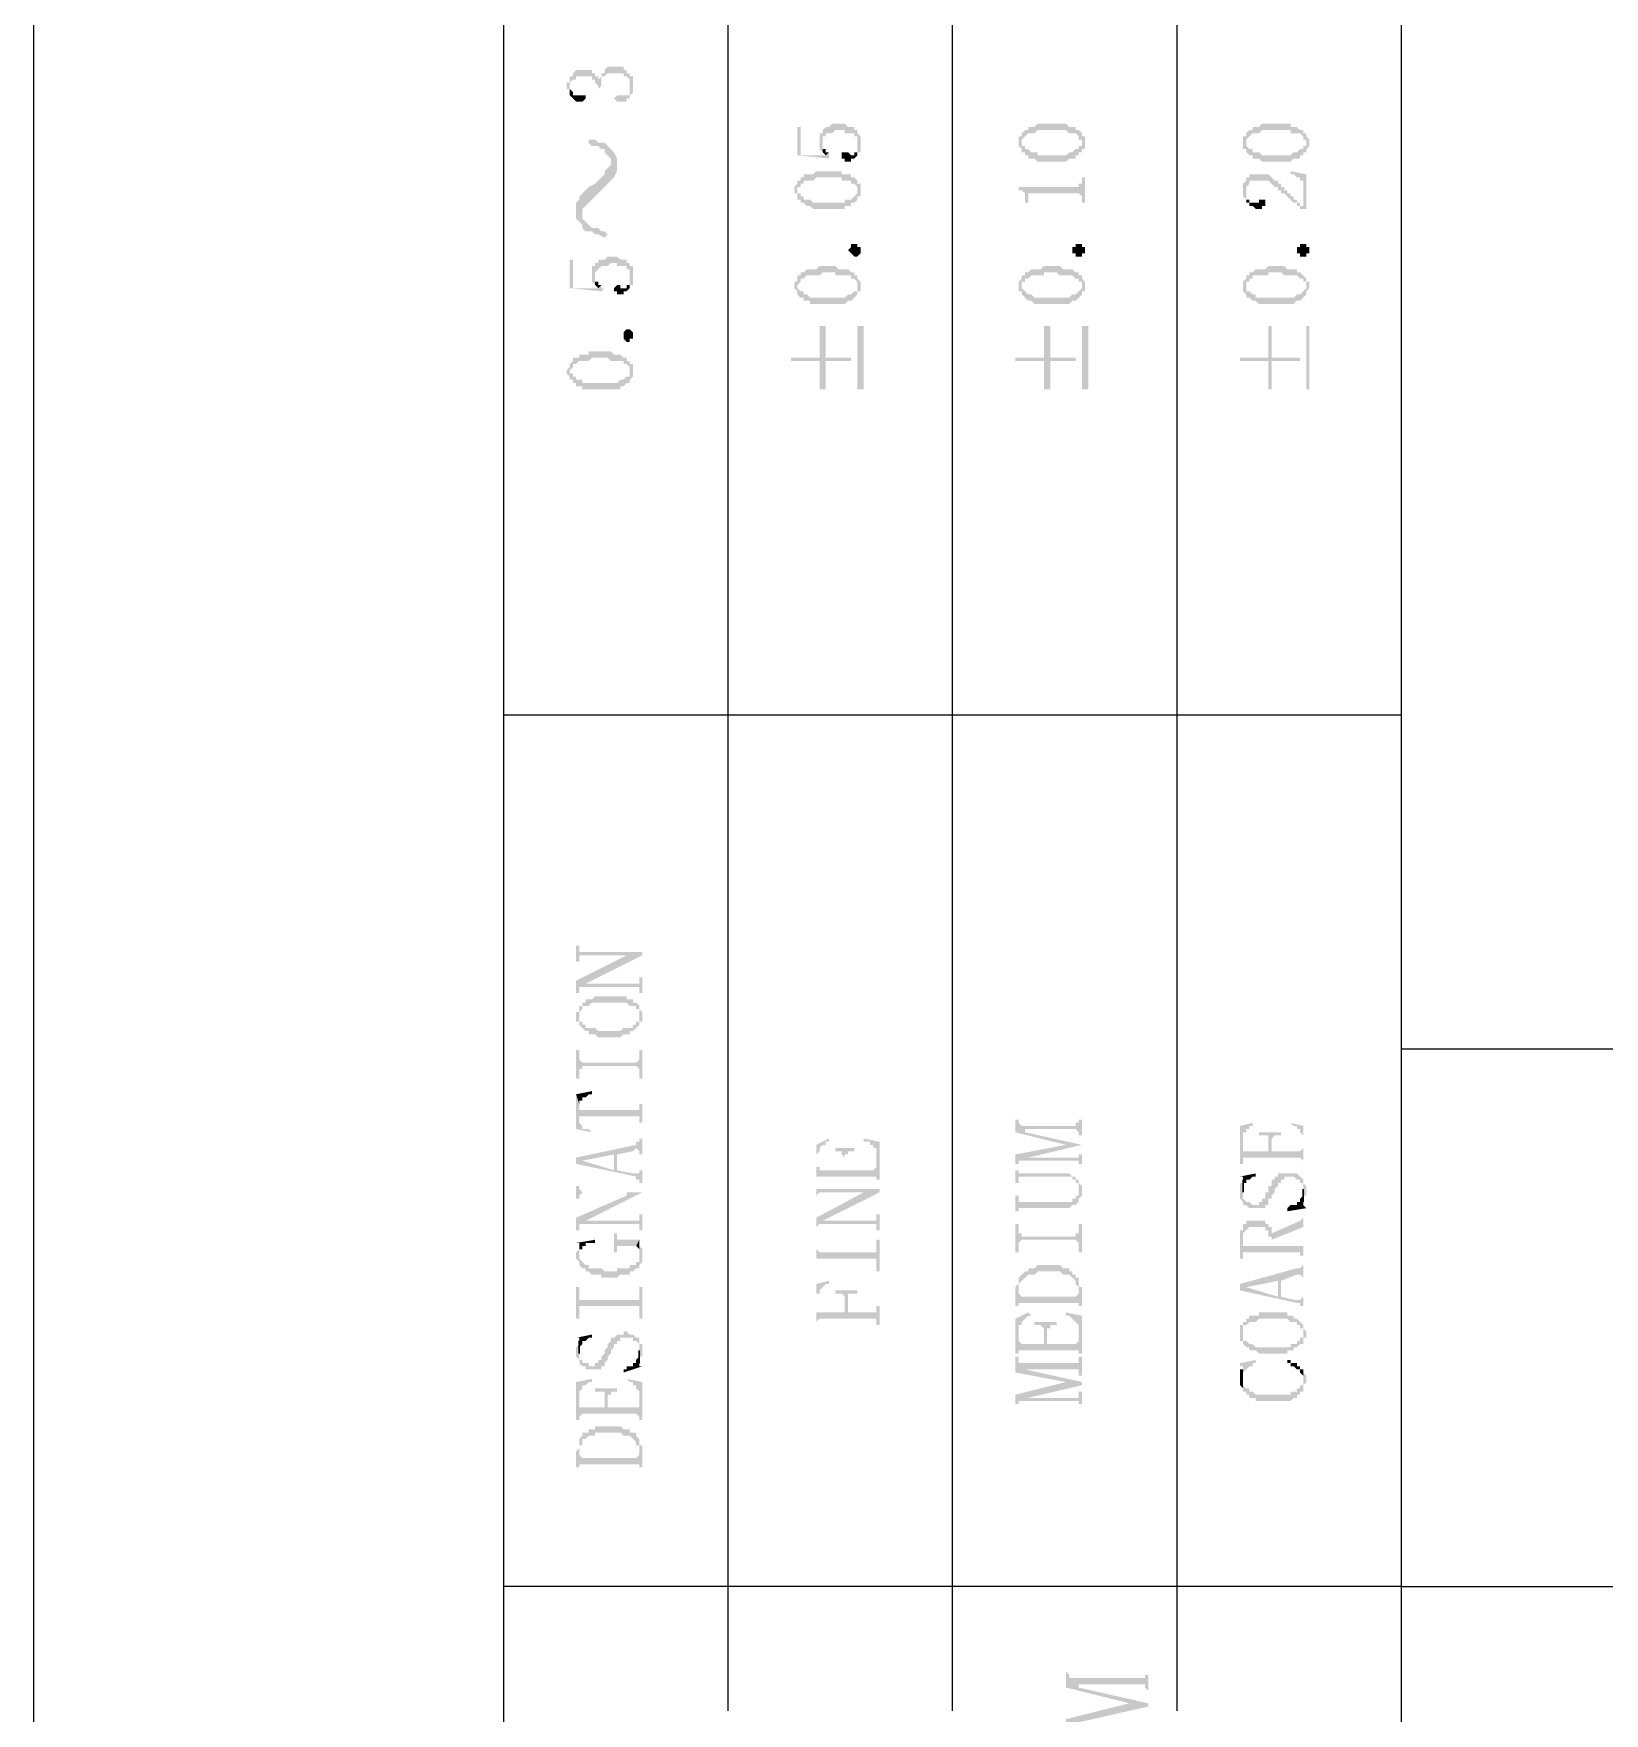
# Model space of a CAD drawing. Header units: inches. Extents: x 3613 to 8393, y -2205 to -794.
# Drawn here: x 5755.97 to 5778.4, y -1499.72 to -1475.74 of the extents above; entities that cross this region are included whole.
import ezdxf

# ---------------------------------------------------------------- set-up
doc = ezdxf.new("R2010")
doc.units = ezdxf.units.IN
doc.header["$MEASUREMENT"] = 0

msp = doc.modelspace()

# ---------------------------------------------------------------- hatches: boundary and pattern name
at = {"transparency": 33554559}
for points in [[(5763.582, -1476.486), (5763.582, -1476.531), (5763.627, -1476.531), (5763.627, -1476.576), (5763.627, -1476.486), (5763.627, -1476.441), (5763.673, -1476.396), (5763.718, -1476.396), (5763.718, -1476.351), (5763.943, -1476.351), (5763.943, -1476.396), (5763.989, -1476.396), (5763.989, -1476.441), (5763.989, -1476.441), (5764.034, -1476.486), (5764.034, -1476.531), (5764.034, -1476.531), (5764.079, -1476.486), (5764.079, -1476.441), (5764.079, -1476.396), (5764.079, -1476.351), (5764.124, -1476.351), (5764.169, -1476.306), (5764.395, -1476.306), (5764.395, -1476.351), (5764.44, -1476.351), (5764.485, -1476.396), (5764.485, -1476.486), (5764.485, -1476.306), (5764.44, -1476.306), (5764.44, -1476.261), (5764.395, -1476.261), (5764.395, -1476.215), (5764.169, -1476.215), (5764.124, -1476.261), (5764.124, -1476.306), (5764.079, -1476.306), (5764.079, -1476.351), (5764.079, -1476.351), (5764.034, -1476.396), (5764.034, -1476.351), (5763.989, -1476.351), (5763.989, -1476.306), (5763.943, -1476.306), (5763.943, -1476.261), (5763.718, -1476.261), (5763.673, -1476.306), (5763.673, -1476.351), (5763.627, -1476.351), (5763.627, -1476.396), (5763.627, -1476.441), (5763.582, -1476.441)], [(5764.259, -1476.667), (5764.259, -1476.667), (5764.304, -1476.712), (5764.44, -1476.712), (5764.44, -1476.667), (5764.485, -1476.667), (5764.485, -1476.622), (5764.53, -1476.576), (5764.53, -1476.531), (5764.53, -1476.486), (5764.53, -1476.396), (5764.53, -1476.351), (5764.485, -1476.351), (5764.485, -1476.531), (5764.485, -1476.576), (5764.485, -1476.622), (5764.304, -1476.622)], [(5763.627, -1476.576), (5763.627, -1476.622), (5763.627, -1476.622), (5763.673, -1476.667), (5763.673, -1476.667), (5763.718, -1476.712), (5763.808, -1476.712), (5763.853, -1476.667), (5763.853, -1476.622), (5763.673, -1476.622), (5763.673, -1476.576), (5763.673, -1476.576), (5763.627, -1476.531), (5763.627, -1476.486)], [(5766.877, -1477.073), (5766.877, -1477.479), (5767.328, -1477.524), (5767.328, -1477.479), (5767.328, -1477.434), (5767.283, -1477.479), (5766.922, -1477.479), (5766.922, -1477.073)], [(5767.193, -1477.253), (5767.193, -1477.344), (5767.193, -1477.389), (5767.193, -1477.389), (5767.238, -1477.434), (5767.238, -1477.299), (5767.238, -1477.208), (5767.283, -1477.208), (5767.283, -1477.163), (5767.373, -1477.163), (5767.419, -1477.118), (5767.554, -1477.118), (5767.554, -1477.163), (5767.689, -1477.163), (5767.689, -1477.208), (5767.735, -1477.208), (5767.735, -1477.253), (5767.735, -1477.299), (5767.735, -1477.434), (5767.78, -1477.434), (5767.78, -1477.389), (5767.78, -1477.299), (5767.78, -1477.253), (5767.78, -1477.208), (5767.735, -1477.163), (5767.735, -1477.118), (5767.689, -1477.118), (5767.689, -1477.073), (5767.599, -1477.073), (5767.554, -1477.028), (5767.373, -1477.028), (5767.328, -1477.073), (5767.283, -1477.073), (5767.238, -1477.118), (5767.238, -1477.163), (5767.193, -1477.163), (5767.193, -1477.208)], [(5770.036, -1477.299), (5770.036, -1477.344), (5770.036, -1477.344), (5770.081, -1477.389), (5770.081, -1477.434), (5770.081, -1477.299), (5770.081, -1477.253), (5770.081, -1477.253), (5770.127, -1477.208), (5770.127, -1477.208), (5770.172, -1477.163), (5770.262, -1477.163), (5770.307, -1477.118), (5770.713, -1477.118), (5770.758, -1477.163), (5770.849, -1477.163), (5770.894, -1477.208), (5770.894, -1477.253), (5770.939, -1477.253), (5770.939, -1477.299), (5770.939, -1477.163), (5770.939, -1477.163), (5770.894, -1477.118), (5770.849, -1477.118), (5770.849, -1477.073), (5770.758, -1477.073), (5770.713, -1477.028), (5770.307, -1477.028), (5770.262, -1477.073), (5770.172, -1477.073), (5770.172, -1477.118), (5770.127, -1477.118), (5770.081, -1477.163), (5770.081, -1477.208), (5770.036, -1477.208), (5770.036, -1477.253), (5770.036, -1477.253)], [(5770.081, -1477.434), (5770.127, -1477.434), (5770.127, -1477.479), (5770.172, -1477.479), (5770.172, -1477.524), (5770.262, -1477.524), (5770.307, -1477.569), (5770.713, -1477.569), (5770.758, -1477.524), (5770.849, -1477.524), (5770.849, -1477.479), (5770.894, -1477.479), (5770.894, -1477.434), (5770.939, -1477.434), (5770.939, -1477.389), (5770.984, -1477.389), (5770.984, -1477.344), (5770.984, -1477.299), (5770.984, -1477.253), (5770.984, -1477.208), (5770.939, -1477.208), (5770.939, -1477.163), (5770.939, -1477.299), (5770.939, -1477.344), (5770.894, -1477.344), (5770.894, -1477.389), (5770.849, -1477.389), (5770.804, -1477.434), (5770.758, -1477.434), (5770.713, -1477.479), (5770.307, -1477.479), (5770.307, -1477.434), (5770.217, -1477.434), (5770.172, -1477.389), (5770.127, -1477.389), (5770.127, -1477.344), (5770.081, -1477.344), (5770.081, -1477.299), (5770.081, -1477.299)], [(5773.241, -1477.299), (5773.241, -1477.344), (5773.241, -1477.389), (5773.286, -1477.389), (5773.286, -1477.434), (5773.286, -1477.299), (5773.286, -1477.253), (5773.286, -1477.253), (5773.331, -1477.208), (5773.331, -1477.208), (5773.376, -1477.163), (5773.466, -1477.163), (5773.511, -1477.118), (5773.918, -1477.118), (5773.918, -1477.163), (5774.053, -1477.163), (5774.098, -1477.208), (5774.098, -1477.253), (5774.143, -1477.253), (5774.143, -1477.299), (5774.143, -1477.163), (5774.098, -1477.163), (5774.098, -1477.118), (5774.053, -1477.118), (5774.008, -1477.073), (5773.918, -1477.073), (5773.918, -1477.028), (5773.511, -1477.028), (5773.466, -1477.073), (5773.376, -1477.073), (5773.376, -1477.118), (5773.331, -1477.118), (5773.286, -1477.163), (5773.286, -1477.208), (5773.241, -1477.208), (5773.241, -1477.253), (5773.241, -1477.253)], [(5773.286, -1477.434), (5773.286, -1477.434), (5773.331, -1477.479), (5773.376, -1477.479), (5773.376, -1477.524), (5773.466, -1477.524), (5773.511, -1477.569), (5773.918, -1477.569), (5773.963, -1477.524), (5774.053, -1477.524), (5774.053, -1477.479), (5774.098, -1477.479), (5774.098, -1477.434), (5774.143, -1477.434), (5774.143, -1477.389), (5774.143, -1477.389), (5774.188, -1477.344), (5774.188, -1477.299), (5774.188, -1477.253), (5774.188, -1477.253), (5774.143, -1477.208), (5774.143, -1477.163), (5774.143, -1477.299), (5774.143, -1477.344), (5774.098, -1477.344), (5774.098, -1477.389), (5774.053, -1477.389), (5774.008, -1477.434), (5773.963, -1477.434), (5773.918, -1477.479), (5773.511, -1477.479), (5773.466, -1477.434), (5773.376, -1477.434), (5773.376, -1477.389), (5773.331, -1477.389), (5773.286, -1477.344), (5773.286, -1477.299), (5773.286, -1477.299)], [(5763.898, -1477.299), (5763.898, -1477.299), (5763.943, -1477.344), (5764.034, -1477.344), (5764.079, -1477.389), (5764.124, -1477.389), (5764.124, -1477.434), (5764.169, -1477.479), (5764.214, -1477.524), (5764.214, -1477.84), (5764.214, -1477.84), (5764.259, -1477.795), (5764.304, -1477.705), (5764.304, -1477.524), (5764.259, -1477.434), (5764.214, -1477.389), (5764.214, -1477.389), (5764.169, -1477.344), (5764.124, -1477.299), (5764.034, -1477.299), (5763.989, -1477.253), (5763.898, -1477.253)], [(5767.238, -1477.434), (5767.238, -1477.434), (5767.283, -1477.479), (5767.283, -1477.479), (5767.328, -1477.434), (5767.283, -1477.434), (5767.283, -1477.389), (5767.238, -1477.389), (5767.238, -1477.344), (5767.238, -1477.299)], [(5767.509, -1477.479), (5767.509, -1477.524), (5767.554, -1477.524), (5767.554, -1477.569), (5767.644, -1477.569), (5767.644, -1477.524), (5767.689, -1477.524), (5767.735, -1477.479), (5767.735, -1477.299), (5767.735, -1477.389), (5767.735, -1477.434), (5767.689, -1477.434), (5767.689, -1477.479), (5767.644, -1477.479), (5767.599, -1477.434), (5767.509, -1477.434)], [(5763.718, -1478.291), (5763.718, -1478.382), (5763.763, -1478.427), (5763.808, -1478.472), (5763.808, -1478.246), (5763.853, -1478.201), (5763.898, -1478.156), (5763.943, -1478.111), (5763.989, -1478.066), (5764.034, -1478.021), (5764.079, -1477.976), (5764.124, -1477.93), (5764.124, -1477.93), (5764.169, -1477.885), (5764.214, -1477.84), (5764.214, -1477.569), (5764.214, -1477.614), (5764.169, -1477.66), (5764.124, -1477.705), (5764.124, -1477.75), (5764.079, -1477.795), (5764.034, -1477.84), (5763.989, -1477.885), (5763.898, -1477.93), (5763.898, -1477.93), (5763.853, -1477.976), (5763.808, -1478.021), (5763.763, -1478.066), (5763.763, -1478.111), (5763.718, -1478.156), (5763.718, -1478.201)], [(5766.832, -1477.976), (5766.832, -1478.021), (5766.877, -1478.021), (5766.877, -1478.066), (5766.877, -1478.111), (5766.877, -1477.976), (5766.877, -1477.93), (5766.922, -1477.93), (5766.922, -1477.885), (5766.967, -1477.885), (5766.967, -1477.84), (5767.103, -1477.84), (5767.148, -1477.795), (5767.509, -1477.795), (5767.509, -1477.84), (5767.644, -1477.84), (5767.644, -1477.885), (5767.689, -1477.885), (5767.735, -1477.93), (5767.735, -1477.976), (5767.735, -1477.84), (5767.735, -1477.84), (5767.689, -1477.795), (5767.644, -1477.795), (5767.644, -1477.75), (5767.509, -1477.75), (5767.509, -1477.705), (5767.148, -1477.705), (5767.103, -1477.75), (5766.967, -1477.75), (5766.967, -1477.795), (5766.922, -1477.795), (5766.922, -1477.84), (5766.877, -1477.84), (5766.877, -1477.885), (5766.877, -1477.885), (5766.832, -1477.93)], [(5766.877, -1478.111), (5766.922, -1478.111), (5766.922, -1478.156), (5766.967, -1478.156), (5767.012, -1478.201), (5767.058, -1478.201), (5767.103, -1478.246), (5767.554, -1478.246), (5767.554, -1478.201), (5767.644, -1478.201), (5767.644, -1478.156), (5767.689, -1478.156), (5767.735, -1478.111), (5767.735, -1478.066), (5767.78, -1478.066), (5767.78, -1478.021), (5767.78, -1477.976), (5767.78, -1477.93), (5767.78, -1477.885), (5767.735, -1477.885), (5767.735, -1477.84), (5767.735, -1477.976), (5767.735, -1478.021), (5767.735, -1478.021), (5767.689, -1478.066), (5767.689, -1478.066), (5767.644, -1478.111), (5767.554, -1478.111), (5767.554, -1478.156), (5767.103, -1478.156), (5767.058, -1478.111), (5766.967, -1478.111), (5766.967, -1478.066), (5766.922, -1478.066), (5766.922, -1478.021), (5766.877, -1478.021), (5766.877, -1477.976)], [(5770.036, -1477.93), (5770.036, -1477.976), (5770.081, -1477.976), (5770.127, -1478.021), (5770.127, -1478.066), (5770.127, -1478.156), (5770.172, -1478.156), (5770.172, -1478.066), (5770.172, -1478.021), (5770.894, -1478.021), (5770.939, -1478.066), (5770.939, -1478.156), (5770.984, -1478.156), (5770.984, -1477.795), (5770.939, -1477.795), (5770.939, -1477.84), (5770.939, -1477.885), (5770.894, -1477.885), (5770.894, -1477.93), (5770.849, -1477.93)], [(5773.241, -1477.976), (5773.241, -1478.021), (5773.241, -1478.066), (5773.241, -1478.066), (5773.286, -1478.111), (5773.286, -1477.976), (5773.286, -1477.93), (5773.286, -1477.93), (5773.331, -1477.885), (5773.331, -1477.84), (5773.602, -1477.84), (5773.647, -1477.885), (5773.647, -1477.885), (5773.692, -1477.93), (5773.737, -1477.93), (5773.737, -1477.976), (5773.782, -1477.976), (5773.782, -1478.021), (5773.827, -1478.021), (5773.873, -1478.066), (5773.873, -1478.066), (5773.918, -1478.111), (5773.918, -1478.111), (5773.963, -1478.156), (5774.008, -1478.156), (5774.008, -1478.201), (5774.053, -1478.201), (5774.053, -1478.246), (5774.098, -1478.246), (5774.098, -1478.201), (5774.053, -1478.201), (5774.053, -1478.156), (5774.008, -1478.156), (5774.008, -1478.111), (5773.963, -1478.111), (5773.963, -1478.066), (5773.918, -1478.066), (5773.918, -1478.021), (5773.873, -1478.021), (5773.873, -1477.976), (5773.827, -1477.976), (5773.827, -1477.93), (5773.782, -1477.93), (5773.782, -1477.885), (5773.737, -1477.885), (5773.737, -1477.84), (5773.692, -1477.84), (5773.647, -1477.795), (5773.647, -1477.795), (5773.602, -1477.75), (5773.331, -1477.75), (5773.331, -1477.795), (5773.286, -1477.795), (5773.286, -1477.84), (5773.286, -1477.84), (5773.241, -1477.885), (5773.241, -1477.93), (5773.241, -1477.93)], [(5773.918, -1477.705), (5773.918, -1477.75), (5773.963, -1477.75), (5774.008, -1477.795), (5774.053, -1477.795), (5774.053, -1477.84), (5774.098, -1477.84), (5774.098, -1478.246), (5774.143, -1478.246), (5774.143, -1477.75)], [(5773.286, -1478.111), (5773.286, -1478.156), (5773.331, -1478.156), (5773.331, -1478.201), (5773.376, -1478.201), (5773.421, -1478.246), (5773.511, -1478.246), (5773.511, -1478.201), (5773.557, -1478.201), (5773.557, -1478.156), (5773.557, -1478.111), (5773.466, -1478.111), (5773.466, -1478.156), (5773.331, -1478.156), (5773.331, -1478.111), (5773.286, -1478.111), (5773.286, -1478.066), (5773.286, -1478.021), (5773.286, -1478.021)], [(5763.808, -1478.472), (5763.808, -1478.517), (5763.853, -1478.562), (5763.943, -1478.562), (5763.989, -1478.607), (5764.034, -1478.607), (5764.124, -1478.653), (5764.169, -1478.607), (5764.124, -1478.562), (5764.079, -1478.562), (5764.034, -1478.517), (5763.943, -1478.517), (5763.898, -1478.472), (5763.898, -1478.472), (5763.853, -1478.427), (5763.808, -1478.382), (5763.808, -1478.337)], [(5767.78, -1478.833), (5767.78, -1478.878), (5767.78, -1478.878), (5767.735, -1478.923), (5767.689, -1478.923), (5767.644, -1478.878), (5767.644, -1478.878), (5767.599, -1478.833), (5767.599, -1478.833), (5767.644, -1478.788), (5767.644, -1478.743), (5767.735, -1478.743), (5767.735, -1478.788), (5767.78, -1478.788), (5767.78, -1478.833)], [(5770.984, -1478.833), (5770.984, -1478.878), (5770.939, -1478.878), (5770.939, -1478.923), (5770.849, -1478.923), (5770.849, -1478.878), (5770.804, -1478.878), (5770.804, -1478.833), (5770.804, -1478.788), (5770.849, -1478.788), (5770.849, -1478.743), (5770.939, -1478.743), (5770.939, -1478.788), (5770.984, -1478.788), (5770.984, -1478.833)], [(5774.188, -1478.833), (5774.188, -1478.878), (5774.143, -1478.878), (5774.143, -1478.923), (5774.053, -1478.923), (5774.053, -1478.878), (5774.008, -1478.878), (5774.008, -1478.833), (5774.008, -1478.788), (5774.053, -1478.788), (5774.053, -1478.743), (5774.143, -1478.743), (5774.143, -1478.788), (5774.188, -1478.788), (5774.188, -1478.833)], [(5763.627, -1478.968), (5763.627, -1479.375), (5764.079, -1479.42), (5764.124, -1479.375), (5764.079, -1479.375), (5764.079, -1479.33), (5764.034, -1479.375), (5763.673, -1479.375), (5763.673, -1478.968)], [(5763.943, -1479.149), (5763.943, -1479.239), (5763.943, -1479.284), (5763.943, -1479.284), (5763.989, -1479.33), (5763.989, -1479.194), (5763.989, -1479.149), (5763.989, -1479.149), (5764.034, -1479.104), (5764.034, -1479.104), (5764.079, -1479.059), (5764.169, -1479.059), (5764.214, -1479.014), (5764.304, -1479.014), (5764.304, -1479.059), (5764.44, -1479.059), (5764.44, -1479.104), (5764.485, -1479.104), (5764.485, -1479.149), (5764.485, -1479.194), (5764.485, -1479.33), (5764.53, -1479.33), (5764.53, -1479.284), (5764.53, -1479.194), (5764.53, -1479.149), (5764.53, -1479.059), (5764.485, -1479.059), (5764.485, -1479.014), (5764.44, -1479.014), (5764.44, -1478.968), (5764.35, -1478.968), (5764.304, -1478.923), (5764.169, -1478.923), (5764.124, -1478.968), (5764.034, -1478.968), (5764.034, -1479.014), (5763.989, -1479.014), (5763.989, -1479.059), (5763.943, -1479.059), (5763.943, -1479.104)], [(5766.832, -1479.33), (5766.832, -1479.375), (5766.832, -1479.375), (5766.877, -1479.42), (5766.877, -1479.465), (5766.877, -1479.33), (5766.877, -1479.33), (5766.922, -1479.284), (5766.922, -1479.239), (5766.967, -1479.239), (5767.012, -1479.194), (5767.193, -1479.194), (5767.238, -1479.149), (5767.419, -1479.149), (5767.419, -1479.194), (5767.644, -1479.194), (5767.644, -1479.239), (5767.689, -1479.239), (5767.735, -1479.284), (5767.735, -1479.33), (5767.735, -1479.194), (5767.689, -1479.194), (5767.689, -1479.149), (5767.644, -1479.149), (5767.599, -1479.104), (5767.464, -1479.104), (5767.419, -1479.059), (5767.193, -1479.059), (5767.148, -1479.104), (5767.012, -1479.104), (5766.967, -1479.149), (5766.922, -1479.149), (5766.922, -1479.194), (5766.877, -1479.194), (5766.877, -1479.239), (5766.877, -1479.284), (5766.832, -1479.284)], [(5770.036, -1479.33), (5770.036, -1479.375), (5770.036, -1479.42), (5770.081, -1479.42), (5770.081, -1479.465), (5770.081, -1479.33), (5770.081, -1479.284), (5770.127, -1479.284), (5770.127, -1479.239), (5770.172, -1479.239), (5770.217, -1479.194), (5770.397, -1479.194), (5770.397, -1479.149), (5770.578, -1479.149), (5770.623, -1479.194), (5770.804, -1479.194), (5770.849, -1479.239), (5770.894, -1479.239), (5770.894, -1479.284), (5770.939, -1479.284), (5770.939, -1479.33), (5770.939, -1479.194), (5770.894, -1479.194), (5770.894, -1479.149), (5770.849, -1479.149), (5770.804, -1479.104), (5770.668, -1479.104), (5770.623, -1479.059), (5770.397, -1479.059), (5770.352, -1479.104), (5770.217, -1479.104), (5770.172, -1479.149), (5770.127, -1479.149), (5770.127, -1479.194), (5770.081, -1479.194), (5770.081, -1479.239), (5770.081, -1479.239), (5770.036, -1479.284)], [(5773.241, -1479.33), (5773.241, -1479.375), (5773.241, -1479.42), (5773.241, -1479.42), (5773.286, -1479.465), (5773.286, -1479.33), (5773.286, -1479.284), (5773.331, -1479.284), (5773.331, -1479.239), (5773.376, -1479.239), (5773.376, -1479.194), (5773.602, -1479.194), (5773.602, -1479.149), (5773.782, -1479.149), (5773.827, -1479.194), (5774.008, -1479.194), (5774.053, -1479.239), (5774.098, -1479.239), (5774.098, -1479.284), (5774.143, -1479.284), (5774.143, -1479.33), (5774.143, -1479.239), (5774.098, -1479.194), (5774.098, -1479.194), (5774.053, -1479.149), (5774.008, -1479.149), (5774.008, -1479.104), (5773.873, -1479.104), (5773.827, -1479.059), (5773.602, -1479.059), (5773.557, -1479.104), (5773.421, -1479.104), (5773.376, -1479.149), (5773.331, -1479.149), (5773.331, -1479.194), (5773.286, -1479.194), (5773.286, -1479.239), (5773.286, -1479.239), (5773.241, -1479.284)], [(5763.989, -1479.33), (5763.989, -1479.33), (5764.034, -1479.375), (5764.034, -1479.375), (5764.079, -1479.33), (5764.034, -1479.33), (5764.034, -1479.284), (5763.989, -1479.284), (5763.989, -1479.239), (5763.989, -1479.194)], [(5764.259, -1479.375), (5764.259, -1479.42), (5764.304, -1479.42), (5764.304, -1479.465), (5764.395, -1479.465), (5764.395, -1479.42), (5764.44, -1479.42), (5764.485, -1479.375), (5764.485, -1479.194), (5764.485, -1479.284), (5764.485, -1479.33), (5764.44, -1479.33), (5764.44, -1479.375), (5764.35, -1479.375), (5764.35, -1479.33), (5764.304, -1479.33)], [(5766.877, -1479.465), (5766.922, -1479.51), (5766.967, -1479.51), (5766.967, -1479.555), (5767.058, -1479.555), (5767.058, -1479.6), (5767.554, -1479.6), (5767.599, -1479.555), (5767.644, -1479.555), (5767.689, -1479.51), (5767.689, -1479.51), (5767.735, -1479.465), (5767.735, -1479.42), (5767.78, -1479.42), (5767.78, -1479.375), (5767.78, -1479.33), (5767.78, -1479.284), (5767.78, -1479.284), (5767.735, -1479.239), (5767.735, -1479.375), (5767.735, -1479.42), (5767.689, -1479.42), (5767.644, -1479.465), (5767.599, -1479.465), (5767.554, -1479.51), (5767.058, -1479.51), (5767.012, -1479.465), (5766.967, -1479.465), (5766.967, -1479.42), (5766.922, -1479.42), (5766.877, -1479.375), (5766.877, -1479.33)], [(5770.081, -1479.465), (5770.127, -1479.51), (5770.127, -1479.51), (5770.172, -1479.555), (5770.217, -1479.555), (5770.262, -1479.6), (5770.758, -1479.6), (5770.804, -1479.555), (5770.849, -1479.555), (5770.894, -1479.51), (5770.894, -1479.51), (5770.939, -1479.465), (5770.939, -1479.42), (5770.984, -1479.42), (5770.984, -1479.375), (5770.984, -1479.33), (5770.984, -1479.284), (5770.984, -1479.284), (5770.939, -1479.239), (5770.939, -1479.375), (5770.939, -1479.375), (5770.894, -1479.42), (5770.894, -1479.42), (5770.849, -1479.465), (5770.804, -1479.465), (5770.758, -1479.51), (5770.262, -1479.51), (5770.217, -1479.465), (5770.172, -1479.465), (5770.127, -1479.42), (5770.127, -1479.42), (5770.081, -1479.375), (5770.081, -1479.33)], [(5773.286, -1479.465), (5773.286, -1479.51), (5773.331, -1479.51), (5773.376, -1479.555), (5773.421, -1479.555), (5773.466, -1479.6), (5773.963, -1479.6), (5774.008, -1479.555), (5774.053, -1479.555), (5774.098, -1479.51), (5774.098, -1479.51), (5774.143, -1479.465), (5774.143, -1479.42), (5774.143, -1479.42), (5774.188, -1479.375), (5774.188, -1479.33), (5774.188, -1479.284), (5774.143, -1479.284), (5774.143, -1479.239), (5774.143, -1479.375), (5774.143, -1479.375), (5774.098, -1479.42), (5774.098, -1479.42), (5774.053, -1479.465), (5774.008, -1479.465), (5773.963, -1479.51), (5773.421, -1479.51), (5773.421, -1479.465), (5773.376, -1479.465), (5773.331, -1479.42), (5773.286, -1479.42), (5773.286, -1479.375), (5773.286, -1479.33)], [(5764.53, -1480.052), (5764.53, -1480.097), (5764.485, -1480.097), (5764.485, -1480.142), (5764.44, -1480.142), (5764.395, -1480.097), (5764.395, -1480.052), (5764.395, -1480.006), (5764.395, -1480.006), (5764.44, -1479.961), (5764.485, -1479.961), (5764.53, -1480.006), (5764.53, -1480.052)], [(5766.787, -1480.368), (5766.787, -1480.413), (5767.193, -1480.413), (5767.193, -1480.819), (5767.283, -1480.819), (5767.283, -1480.413), (5767.644, -1480.413), (5767.644, -1480.368), (5767.283, -1480.368), (5767.283, -1479.916), (5767.193, -1479.916), (5767.193, -1480.368)], [(5767.825, -1480.819), (5767.825, -1479.916), (5767.735, -1479.916), (5767.735, -1480.819)], [(5769.991, -1480.368), (5769.991, -1480.413), (5770.397, -1480.413), (5770.397, -1480.819), (5770.488, -1480.819), (5770.488, -1480.413), (5770.849, -1480.413), (5770.849, -1480.368), (5770.488, -1480.368), (5770.488, -1479.916), (5770.397, -1479.916), (5770.397, -1480.368)], [(5771.029, -1480.819), (5771.029, -1479.916), (5770.939, -1479.916), (5770.939, -1480.819)], [(5773.196, -1480.368), (5773.196, -1480.413), (5773.602, -1480.413), (5773.602, -1480.819), (5773.647, -1480.819), (5773.647, -1480.413), (5774.053, -1480.413), (5774.053, -1480.368), (5773.647, -1480.368), (5773.647, -1479.916), (5773.602, -1479.916), (5773.602, -1480.368)], [(5774.188, -1480.819), (5774.188, -1479.916), (5774.143, -1479.916), (5774.143, -1480.819)], [(5763.582, -1480.548), (5763.582, -1480.593), (5763.627, -1480.638), (5763.627, -1480.683), (5763.627, -1480.548), (5763.627, -1480.548), (5763.673, -1480.503), (5763.673, -1480.458), (5763.718, -1480.458), (5763.763, -1480.413), (5763.898, -1480.413), (5763.943, -1480.368), (5764.169, -1480.368), (5764.214, -1480.413), (5764.395, -1480.413), (5764.395, -1480.458), (5764.44, -1480.458), (5764.485, -1480.503), (5764.485, -1480.548), (5764.485, -1480.413), (5764.44, -1480.413), (5764.44, -1480.368), (5764.395, -1480.368), (5764.35, -1480.322), (5764.259, -1480.322), (5764.214, -1480.277), (5763.898, -1480.277), (5763.898, -1480.322), (5763.763, -1480.322), (5763.763, -1480.368), (5763.673, -1480.368), (5763.673, -1480.413), (5763.673, -1480.413), (5763.627, -1480.458), (5763.627, -1480.503), (5763.627, -1480.503)], [(5763.627, -1480.683), (5763.673, -1480.683), (5763.673, -1480.729), (5763.718, -1480.729), (5763.718, -1480.774), (5763.808, -1480.774), (5763.808, -1480.819), (5764.35, -1480.819), (5764.35, -1480.774), (5764.395, -1480.774), (5764.44, -1480.729), (5764.485, -1480.729), (5764.485, -1480.683), (5764.485, -1480.683), (5764.53, -1480.638), (5764.53, -1480.593), (5764.53, -1480.548), (5764.53, -1480.503), (5764.53, -1480.458), (5764.485, -1480.458), (5764.485, -1480.593), (5764.485, -1480.638), (5764.44, -1480.638), (5764.395, -1480.683), (5764.35, -1480.683), (5764.304, -1480.729), (5763.808, -1480.729), (5763.808, -1480.683), (5763.718, -1480.683), (5763.718, -1480.638), (5763.673, -1480.638), (5763.673, -1480.593), (5763.627, -1480.593), (5763.627, -1480.548)], [(5763.718, -1488.762), (5763.718, -1488.988), (5763.763, -1488.988), (5763.763, -1488.898), (5764.666, -1488.898), (5764.666, -1488.852), (5763.763, -1488.852), (5763.763, -1488.762)], [(5763.718, -1489.259), (5763.718, -1489.439), (5763.763, -1489.439), (5763.763, -1489.349), (5763.808, -1489.349), (5763.853, -1489.304), (5764.666, -1488.898), (5764.44, -1488.898)], [(5763.808, -1489.349), (5764.62, -1489.349), (5764.62, -1489.439), (5764.666, -1489.439), (5764.666, -1489.213), (5764.62, -1489.213), (5764.62, -1489.259), (5764.62, -1489.304), (5763.853, -1489.304)], [(5763.763, -1489.665), (5763.763, -1489.755), (5763.763, -1489.71), (5763.763, -1489.71), (5763.808, -1489.665), (5763.808, -1489.62), (5763.898, -1489.62), (5763.943, -1489.575), (5764.44, -1489.575), (5764.485, -1489.62), (5764.575, -1489.62), (5764.575, -1489.665), (5764.62, -1489.665), (5764.62, -1489.71), (5764.62, -1489.755), (5764.62, -1489.62), (5764.62, -1489.62), (5764.575, -1489.575), (5764.53, -1489.575), (5764.53, -1489.529), (5764.44, -1489.529), (5764.44, -1489.484), (5763.989, -1489.484), (5763.943, -1489.529), (5763.853, -1489.529), (5763.853, -1489.575), (5763.808, -1489.575), (5763.808, -1489.62), (5763.763, -1489.62)], [(5763.718, -1489.755), (5763.718, -1489.8), (5763.718, -1489.845), (5763.763, -1489.845), (5763.763, -1489.89), (5763.763, -1489.89), (5763.808, -1489.936), (5763.808, -1489.936), (5763.853, -1489.981), (5763.898, -1489.981), (5763.898, -1490.026), (5763.989, -1490.026), (5764.034, -1490.071), (5764.35, -1490.071), (5764.395, -1490.026), (5764.485, -1490.026), (5764.485, -1489.981), (5764.53, -1489.981), (5764.575, -1489.936), (5764.575, -1489.936), (5764.62, -1489.89), (5764.62, -1489.845), (5764.666, -1489.845), (5764.666, -1489.8), (5764.666, -1489.755), (5764.666, -1489.71), (5764.666, -1489.71), (5764.62, -1489.665), (5764.62, -1489.755), (5764.62, -1489.8), (5764.62, -1489.845), (5764.575, -1489.845), (5764.575, -1489.89), (5764.53, -1489.89), (5764.53, -1489.936), (5764.395, -1489.936), (5764.35, -1489.981), (5764.034, -1489.981), (5763.989, -1489.936), (5763.853, -1489.936), (5763.853, -1489.89), (5763.808, -1489.89), (5763.808, -1489.845), (5763.763, -1489.845), (5763.763, -1489.8), (5763.763, -1489.665), (5763.763, -1489.71), (5763.718, -1489.71)], [(5763.718, -1490.252), (5763.718, -1490.658), (5763.763, -1490.658), (5763.763, -1490.522), (5763.808, -1490.522), (5763.808, -1490.477), (5764.575, -1490.477), (5764.62, -1490.522), (5764.62, -1490.658), (5764.666, -1490.658), (5764.666, -1490.252), (5764.62, -1490.252), (5764.62, -1490.387), (5764.62, -1490.387), (5764.575, -1490.432), (5763.808, -1490.432), (5763.763, -1490.387), (5763.763, -1490.252)], [(5763.718, -1490.883), (5763.763, -1491.019), (5763.763, -1490.974), (5763.808, -1490.974), (5763.808, -1490.928), (5763.853, -1490.928), (5763.898, -1490.883), (5763.943, -1490.883), (5763.943, -1490.838)], [(5763.718, -1490.883), (5763.718, -1491.38), (5763.943, -1491.425), (5763.943, -1491.425), (5763.898, -1491.38), (5763.808, -1491.38), (5763.808, -1491.335), (5763.808, -1491.335), (5763.763, -1491.29), (5763.763, -1491.019)], [(5763.763, -1491.019), (5763.763, -1491.244), (5763.763, -1491.199), (5764.62, -1491.199), (5764.62, -1491.29), (5764.666, -1491.29), (5764.666, -1491.019), (5764.62, -1491.019), (5764.62, -1491.064), (5764.62, -1491.109), (5763.763, -1491.109), (5763.763, -1491.064)], [(5769.991, -1491.244), (5769.991, -1491.425), (5770.713, -1491.605), (5770.939, -1491.605), (5770.127, -1491.425), (5770.127, -1491.38), (5770.081, -1491.335), (5770.081, -1491.335), (5770.036, -1491.29), (5770.036, -1491.244), (5770.036, -1491.244)], [(5770.081, -1491.335), (5770.127, -1491.38), (5770.849, -1491.38), (5770.894, -1491.425), (5770.894, -1491.47), (5770.939, -1491.47), (5770.939, -1491.244), (5770.894, -1491.244), (5770.894, -1491.29), (5770.849, -1491.29), (5770.849, -1491.335)], [(5773.196, -1491.335), (5773.196, -1491.876), (5773.241, -1491.876), (5773.241, -1491.515), (5773.241, -1491.47), (5773.241, -1491.425), (5773.286, -1491.425), (5773.286, -1491.38), (5773.331, -1491.38), (5773.331, -1491.335), (5773.376, -1491.335), (5773.376, -1491.29)], [(5773.918, -1491.29), (5773.918, -1491.29), (5773.963, -1491.335), (5774.008, -1491.335), (5774.008, -1491.38), (5774.053, -1491.38), (5774.053, -1491.425), (5774.053, -1491.425), (5774.098, -1491.47), (5774.098, -1491.515), (5774.098, -1491.876), (5774.098, -1491.335)], [(5763.718, -1491.786), (5763.718, -1491.876), (5763.808, -1491.831), (5764.259, -1491.741), (5764.259, -1491.967), (5764.304, -1491.741), (5764.53, -1491.696), (5764.53, -1491.696), (5764.575, -1491.651), (5764.62, -1491.696), (5764.62, -1491.741), (5764.666, -1491.741), (5764.666, -1491.515), (5764.62, -1491.515), (5764.62, -1491.56), (5764.575, -1491.56), (5764.575, -1491.605)], [(5767.148, -1491.605), (5767.148, -1492.102), (5767.148, -1491.741), (5767.148, -1491.741), (5767.193, -1491.696), (5767.193, -1491.651), (5767.193, -1491.651), (5767.238, -1491.605), (5767.283, -1491.605), (5767.283, -1491.56), (5767.328, -1491.56), (5767.328, -1491.515)], [(5767.825, -1491.56), (5767.915, -1491.56), (5767.915, -1491.605), (5767.96, -1491.605), (5767.96, -1491.651), (5768.005, -1491.651), (5768.005, -1491.696), (5768.005, -1492.102), (5768.05, -1492.102), (5768.05, -1491.56), (5767.825, -1491.515)], [(5773.241, -1491.831), (5773.241, -1491.786), (5774.053, -1491.786), (5774.098, -1491.831), (5774.098, -1491.651), (5774.098, -1491.651), (5774.053, -1491.696), (5773.647, -1491.696), (5773.647, -1491.56), (5773.602, -1491.696), (5773.241, -1491.696), (5773.241, -1491.515)], [(5773.466, -1491.425), (5773.466, -1491.47), (5773.602, -1491.47), (5773.602, -1491.515), (5773.602, -1491.696), (5773.647, -1491.56), (5773.647, -1491.515), (5773.647, -1491.515), (5773.692, -1491.47), (5773.782, -1491.47), (5773.782, -1491.425)], [(5763.718, -1491.876), (5764.575, -1492.057), (5764.575, -1492.102), (5764.62, -1492.102), (5764.62, -1492.147), (5764.666, -1492.147), (5764.666, -1491.967), (5764.62, -1491.967), (5764.62, -1492.012), (5764.53, -1492.012), (5764.304, -1491.967), (5764.304, -1491.741), (5764.259, -1491.967), (5763.808, -1491.831), (5763.808, -1491.831)], [(5767.148, -1492.102), (5767.148, -1492.057), (5768.005, -1492.057), (5768.005, -1491.921), (5768.005, -1491.921), (5767.96, -1491.967), (5767.554, -1491.967), (5767.554, -1491.786), (5767.554, -1491.967), (5767.193, -1491.967), (5767.193, -1491.921), (5767.148, -1491.921), (5767.148, -1491.741)], [(5767.419, -1491.651), (5767.419, -1491.696), (5767.509, -1491.696), (5767.509, -1491.741), (5767.509, -1491.741), (5767.554, -1491.786), (5767.554, -1491.967), (5767.554, -1491.786), (5767.554, -1491.741), (5767.599, -1491.741), (5767.599, -1491.696), (5767.689, -1491.696), (5767.689, -1491.651)], [(5769.991, -1491.741), (5769.991, -1491.876), (5770.036, -1491.876), (5770.036, -1491.831), (5770.081, -1491.831), (5770.172, -1491.786), (5770.939, -1491.605), (5770.713, -1491.605)], [(5770.081, -1491.831), (5770.894, -1491.831), (5770.894, -1491.876), (5770.939, -1491.876), (5770.939, -1491.741), (5770.894, -1491.741), (5770.894, -1491.786), (5770.172, -1491.786)], [(5769.991, -1491.967), (5769.991, -1492.147), (5770.036, -1492.147), (5770.036, -1492.102), (5770.036, -1492.057), (5770.804, -1492.057), (5770.804, -1492.102), (5770.849, -1492.102), (5770.849, -1492.147), (5770.894, -1492.147), (5770.894, -1492.237), (5770.894, -1492.102), (5770.849, -1492.102), (5770.849, -1492.057), (5770.804, -1492.057), (5770.758, -1492.012), (5770.036, -1492.012), (5770.036, -1491.967), (5770.036, -1491.967)], [(5773.196, -1492.282), (5773.196, -1492.373), (5773.196, -1492.373), (5773.241, -1492.418), (5773.241, -1492.463), (5773.286, -1492.463), (5773.331, -1492.508), (5773.557, -1492.508), (5773.557, -1492.463), (5773.602, -1492.463), (5773.602, -1492.418), (5773.602, -1492.373), (5773.647, -1492.373), (5773.647, -1492.328), (5773.647, -1492.328), (5773.692, -1492.282), (5773.692, -1492.237), (5773.692, -1492.237), (5773.737, -1492.192), (5773.737, -1492.147), (5773.782, -1492.147), (5773.782, -1492.102), (5773.827, -1492.102), (5773.827, -1492.057), (5773.963, -1492.057), (5774.008, -1492.102), (5774.053, -1492.102), (5774.053, -1492.147), (5774.098, -1492.147), (5774.098, -1492.237), (5774.098, -1492.373), (5774.098, -1492.328), (5774.143, -1492.328), (5774.143, -1492.237), (5774.143, -1492.192), (5774.098, -1492.147), (5774.098, -1492.102), (5774.098, -1492.102), (5774.053, -1492.057), (5774.053, -1492.057), (5774.008, -1492.012), (5773.737, -1492.012), (5773.737, -1492.057), (5773.692, -1492.057), (5773.692, -1492.102), (5773.647, -1492.102), (5773.647, -1492.192), (5773.602, -1492.192), (5773.602, -1492.282), (5773.557, -1492.282), (5773.557, -1492.373), (5773.511, -1492.373), (5773.511, -1492.418), (5773.466, -1492.418), (5773.466, -1492.463), (5773.376, -1492.463), (5773.331, -1492.418), (5773.286, -1492.418), (5773.241, -1492.373), (5773.241, -1492.328), (5773.241, -1492.147), (5773.196, -1492.147), (5773.196, -1492.192), (5773.196, -1492.237)], [(5773.196, -1492.057), (5773.241, -1492.057), (5773.241, -1492.237), (5773.241, -1492.147), (5773.286, -1492.147), (5773.286, -1492.102), (5773.331, -1492.102), (5773.376, -1492.057), (5773.421, -1492.057), (5773.421, -1492.012)], [(5763.718, -1492.192), (5763.718, -1492.373), (5763.763, -1492.373), (5763.763, -1492.328), (5763.763, -1492.328), (5763.808, -1492.282), (5764.44, -1492.282), (5764.44, -1492.328), (5764.666, -1492.282), (5763.808, -1492.282), (5763.763, -1492.237), (5763.763, -1492.192)], [(5763.718, -1492.644), (5763.718, -1492.824), (5763.763, -1492.824), (5763.763, -1492.779), (5763.763, -1492.734), (5763.808, -1492.734), (5763.853, -1492.689), (5764.666, -1492.282), (5764.44, -1492.328)], [(5767.148, -1492.147), (5767.148, -1492.373), (5767.148, -1492.328), (5767.148, -1492.328), (5767.193, -1492.282), (5768.05, -1492.282), (5768.05, -1492.237), (5767.148, -1492.237)], [(5767.148, -1492.644), (5767.148, -1492.824), (5767.148, -1492.779), (5767.148, -1492.779), (5767.193, -1492.734), (5767.193, -1492.734), (5767.238, -1492.689), (5768.05, -1492.282), (5767.825, -1492.282)], [(5769.991, -1492.328), (5769.991, -1492.553), (5770.036, -1492.553), (5770.036, -1492.508), (5770.758, -1492.508), (5770.804, -1492.463), (5770.849, -1492.463), (5770.894, -1492.418), (5770.894, -1492.373), (5770.894, -1492.373), (5770.939, -1492.328), (5770.939, -1492.237), (5770.939, -1492.192), (5770.939, -1492.192), (5770.894, -1492.147), (5770.894, -1492.282), (5770.894, -1492.328), (5770.849, -1492.328), (5770.849, -1492.373), (5770.804, -1492.373), (5770.804, -1492.418), (5770.036, -1492.418), (5770.036, -1492.373), (5770.036, -1492.328)], [(5773.873, -1492.508), (5773.873, -1492.553), (5774.143, -1492.508), (5774.098, -1492.463), (5774.098, -1492.282), (5774.098, -1492.328), (5774.053, -1492.373), (5774.053, -1492.418), (5774.008, -1492.418), (5774.008, -1492.463), (5773.918, -1492.463)], [(5763.808, -1492.734), (5764.62, -1492.734), (5764.62, -1492.779), (5764.62, -1492.824), (5764.666, -1492.824), (5764.666, -1492.598), (5764.62, -1492.598), (5764.62, -1492.689), (5763.853, -1492.689)], [(5767.193, -1492.734), (5768.005, -1492.734), (5768.005, -1492.824), (5768.05, -1492.824), (5768.05, -1492.598), (5768.005, -1492.598), (5768.005, -1492.644), (5768.005, -1492.689), (5767.238, -1492.689)], [(5769.991, -1492.734), (5769.991, -1493.14), (5770.036, -1493.14), (5770.036, -1493.005), (5770.036, -1493.005), (5770.081, -1492.959), (5770.849, -1492.959), (5770.894, -1493.005), (5770.894, -1493.14), (5770.939, -1493.14), (5770.939, -1492.734), (5770.894, -1492.734), (5770.894, -1492.869), (5770.849, -1492.869), (5770.849, -1492.914), (5770.081, -1492.914), (5770.081, -1492.869), (5770.036, -1492.869), (5770.036, -1492.734)], [(5773.196, -1492.914), (5773.196, -1493.23), (5773.241, -1493.23), (5773.241, -1492.914), (5773.241, -1492.869), (5773.241, -1492.869), (5773.286, -1492.824), (5773.286, -1492.824), (5773.331, -1492.779), (5773.557, -1492.779), (5773.557, -1492.824), (5773.602, -1492.824), (5773.602, -1492.869), (5773.602, -1492.914), (5773.647, -1492.914), (5773.647, -1493.05), (5773.647, -1492.779), (5773.602, -1492.779), (5773.602, -1492.734), (5773.557, -1492.734), (5773.557, -1492.689), (5773.286, -1492.689), (5773.286, -1492.734), (5773.241, -1492.734), (5773.241, -1492.779), (5773.241, -1492.824), (5773.196, -1492.824)], [(5773.647, -1492.869), (5773.647, -1492.959), (5774.098, -1492.779), (5774.098, -1492.598), (5774.098, -1492.644), (5774.098, -1492.644), (5774.053, -1492.689), (5774.053, -1492.689)], [(5763.718, -1493.005), (5763.763, -1493.005), (5763.763, -1493.185), (5763.763, -1493.14), (5763.763, -1493.095), (5763.808, -1493.095), (5763.808, -1493.05), (5763.853, -1493.05), (5763.853, -1493.005), (5763.989, -1493.005), (5763.989, -1492.959)], [(5764.259, -1492.869), (5764.259, -1493.14), (5764.304, -1493.14), (5764.304, -1493.095), (5764.304, -1493.05), (5764.575, -1493.05), (5764.62, -1492.959), (5764.304, -1492.959), (5764.304, -1492.914), (5764.304, -1492.869)], [(5764.575, -1493.05), (5764.62, -1493.095), (5764.62, -1493.14), (5764.62, -1493.185), (5764.62, -1493.05), (5764.62, -1492.959)], [(5767.148, -1492.959), (5767.148, -1493.411), (5767.148, -1493.23), (5768.005, -1493.23), (5768.005, -1493.411), (5768.05, -1493.411), (5768.05, -1492.959), (5768.005, -1492.959), (5768.005, -1493.095), (5768.005, -1493.14), (5767.193, -1493.14), (5767.148, -1493.095)], [(5773.241, -1493.185), (5773.241, -1493.14), (5774.053, -1493.14), (5774.053, -1493.185), (5774.098, -1493.185), (5774.098, -1493.23), (5774.098, -1493.005), (5774.098, -1493.05), (5773.647, -1493.05), (5773.647, -1492.869), (5773.647, -1492.779), (5773.647, -1493.05), (5773.241, -1493.05), (5773.241, -1492.959)], [(5763.718, -1493.185), (5763.718, -1493.23), (5763.718, -1493.23), (5763.763, -1493.275), (5763.763, -1493.32), (5763.763, -1493.32), (5763.808, -1493.366), (5763.853, -1493.366), (5763.853, -1493.411), (5763.898, -1493.411), (5763.943, -1493.456), (5764.079, -1493.456), (5764.079, -1493.501), (5764.304, -1493.501), (5764.35, -1493.456), (5764.485, -1493.456), (5764.485, -1493.411), (5764.53, -1493.411), (5764.575, -1493.366), (5764.62, -1493.366), (5764.62, -1493.32), (5764.62, -1493.32), (5764.666, -1493.275), (5764.666, -1493.23), (5764.666, -1493.14), (5764.666, -1493.095), (5764.666, -1493.095), (5764.62, -1493.05), (5764.62, -1493.185), (5764.62, -1493.23), (5764.62, -1493.275), (5764.575, -1493.275), (5764.575, -1493.32), (5764.485, -1493.32), (5764.485, -1493.366), (5764.304, -1493.366), (5764.304, -1493.411), (5764.124, -1493.411), (5764.079, -1493.366), (5763.898, -1493.366), (5763.898, -1493.32), (5763.853, -1493.32), (5763.808, -1493.275), (5763.808, -1493.275), (5763.763, -1493.23), (5763.763, -1493.185), (5763.763, -1493.05), (5763.763, -1493.095), (5763.718, -1493.14), (5763.718, -1493.14)], [(5769.991, -1493.682), (5769.991, -1493.907), (5770.036, -1493.907), (5770.036, -1493.682), (5770.036, -1493.636), (5770.036, -1493.591), (5770.081, -1493.546), (5770.081, -1493.546), (5770.127, -1493.501), (5770.127, -1493.501), (5770.172, -1493.456), (5770.262, -1493.456), (5770.307, -1493.411), (5770.623, -1493.411), (5770.668, -1493.456), (5770.758, -1493.456), (5770.804, -1493.501), (5770.804, -1493.501), (5770.849, -1493.546), (5770.849, -1493.591), (5770.849, -1493.591), (5770.894, -1493.636), (5770.894, -1493.682), (5770.894, -1493.907), (5770.939, -1493.907), (5770.939, -1493.682), (5770.939, -1493.636), (5770.894, -1493.636), (5770.894, -1493.546), (5770.894, -1493.501), (5770.849, -1493.501), (5770.849, -1493.456), (5770.804, -1493.456), (5770.804, -1493.411), (5770.758, -1493.411), (5770.758, -1493.366), (5770.668, -1493.366), (5770.623, -1493.32), (5770.307, -1493.32), (5770.262, -1493.366), (5770.172, -1493.366), (5770.172, -1493.411), (5770.127, -1493.411), (5770.081, -1493.456), (5770.081, -1493.456), (5770.036, -1493.501), (5770.036, -1493.591), (5770.036, -1493.591), (5769.991, -1493.636), (5769.991, -1493.636)], [(5773.196, -1493.591), (5773.196, -1493.682), (5773.286, -1493.636), (5773.737, -1493.546), (5773.737, -1493.772), (5773.782, -1493.546), (5774.008, -1493.456), (5774.053, -1493.456), (5774.098, -1493.501), (5774.098, -1493.546), (5774.098, -1493.32), (5774.098, -1493.32), (5774.053, -1493.366), (5774.008, -1493.366)], [(5763.718, -1493.636), (5763.718, -1494.088), (5763.763, -1494.088), (5763.763, -1493.952), (5763.763, -1493.907), (5764.62, -1493.907), (5764.62, -1494.088), (5764.666, -1494.088), (5764.666, -1493.636), (5764.62, -1493.636), (5764.62, -1493.772), (5764.62, -1493.817), (5763.763, -1493.817), (5763.763, -1493.636)], [(5767.148, -1493.591), (5767.148, -1494.178), (5767.148, -1493.817), (5767.148, -1493.727), (5767.193, -1493.727), (5767.193, -1493.682), (5767.193, -1493.682), (5767.238, -1493.636), (5767.238, -1493.636), (5767.283, -1493.591), (5767.328, -1493.591), (5767.328, -1493.546)], [(5767.419, -1493.682), (5767.419, -1493.727), (5767.509, -1493.727), (5767.554, -1493.772), (5767.554, -1493.997), (5767.599, -1493.817), (5767.599, -1493.772), (5767.599, -1493.727), (5767.735, -1493.727), (5767.735, -1493.682)], [(5770.036, -1493.907), (5770.036, -1493.862), (5770.894, -1493.862), (5770.894, -1493.907), (5770.894, -1493.682), (5770.894, -1493.727), (5770.894, -1493.727), (5770.849, -1493.772), (5770.081, -1493.772), (5770.036, -1493.727), (5770.036, -1493.682)], [(5773.196, -1493.682), (5774.008, -1493.862), (5774.053, -1493.862), (5774.053, -1493.907), (5774.098, -1493.907), (5774.098, -1493.952), (5774.098, -1493.772), (5774.098, -1493.772), (5774.053, -1493.817), (5773.963, -1493.817), (5773.782, -1493.772), (5773.782, -1493.546), (5773.737, -1493.772), (5773.286, -1493.636), (5773.286, -1493.636)], [(5767.148, -1494.133), (5767.148, -1494.133), (5767.193, -1494.088), (5768.005, -1494.088), (5768.005, -1494.178), (5768.05, -1494.178), (5768.05, -1493.907), (5768.005, -1493.907), (5768.005, -1493.952), (5768.005, -1493.997), (5767.599, -1493.997), (5767.599, -1493.817), (5767.554, -1493.997), (5767.148, -1493.997), (5767.148, -1493.817)], [(5769.991, -1494.088), (5769.991, -1494.584), (5770.036, -1494.584), (5770.036, -1494.223), (5770.036, -1494.178), (5770.081, -1494.178), (5770.081, -1494.133), (5770.081, -1494.133), (5770.127, -1494.088), (5770.127, -1494.088), (5770.172, -1494.043), (5770.217, -1494.043), (5770.172, -1493.997)], [(5770.262, -1494.133), (5770.262, -1494.178), (5770.352, -1494.178), (5770.397, -1494.223), (5770.397, -1494.268), (5770.397, -1494.449), (5770.442, -1494.268), (5770.442, -1494.223), (5770.488, -1494.223), (5770.488, -1494.178), (5770.578, -1494.178), (5770.578, -1494.133)], [(5770.713, -1494.043), (5770.758, -1494.043), (5770.804, -1494.088), (5770.804, -1494.088), (5770.849, -1494.133), (5770.849, -1494.133), (5770.894, -1494.178), (5770.894, -1494.584), (5770.939, -1494.584), (5770.939, -1494.043), (5770.713, -1493.997)], [(5773.196, -1494.313), (5773.196, -1494.359), (5773.196, -1494.404), (5773.241, -1494.404), (5773.241, -1494.449), (5773.241, -1494.449), (5773.286, -1494.494), (5773.331, -1494.494), (5773.331, -1494.539), (5773.421, -1494.539), (5773.466, -1494.584), (5773.873, -1494.584), (5773.873, -1494.539), (5773.963, -1494.539), (5773.963, -1494.494), (5774.008, -1494.494), (5774.053, -1494.449), (5774.098, -1494.449), (5774.098, -1494.404), (5774.098, -1494.359), (5774.143, -1494.359), (5774.143, -1494.313), (5774.143, -1494.268), (5774.143, -1494.268), (5774.098, -1494.223), (5774.098, -1494.178), (5774.098, -1494.313), (5774.098, -1494.359), (5774.053, -1494.359), (5774.053, -1494.404), (5774.008, -1494.404), (5774.008, -1494.449), (5773.918, -1494.449), (5773.918, -1494.494), (5773.421, -1494.494), (5773.376, -1494.449), (5773.331, -1494.449), (5773.286, -1494.404), (5773.241, -1494.404), (5773.241, -1494.359), (5773.241, -1494.313), (5773.241, -1494.178), (5773.196, -1494.178), (5773.196, -1494.223), (5773.196, -1494.268)], [(5773.241, -1494.178), (5773.241, -1494.313), (5773.241, -1494.223), (5773.241, -1494.178), (5773.286, -1494.178), (5773.331, -1494.133), (5773.421, -1494.133), (5773.466, -1494.088), (5773.873, -1494.088), (5773.918, -1494.133), (5774.008, -1494.133), (5774.008, -1494.178), (5774.053, -1494.178), (5774.053, -1494.223), (5774.098, -1494.223), (5774.098, -1494.268), (5774.098, -1494.313), (5774.098, -1494.178), (5774.098, -1494.178), (5774.053, -1494.133), (5774.053, -1494.133), (5774.008, -1494.088), (5773.963, -1494.088), (5773.963, -1494.043), (5773.873, -1494.043), (5773.873, -1493.997), (5773.466, -1493.997), (5773.466, -1494.043), (5773.331, -1494.043), (5773.331, -1494.088), (5773.286, -1494.088), (5773.286, -1494.133), (5773.241, -1494.133)], [(5763.718, -1494.584), (5763.718, -1494.629), (5763.718, -1494.629), (5763.763, -1494.674), (5763.763, -1494.72), (5763.763, -1494.72), (5763.808, -1494.765), (5763.853, -1494.765), (5763.853, -1494.81), (5764.079, -1494.81), (5764.079, -1494.765), (5764.124, -1494.765), (5764.124, -1494.72), (5764.124, -1494.72), (5764.169, -1494.674), (5764.169, -1494.629), (5764.214, -1494.584), (5764.214, -1494.539), (5764.259, -1494.494), (5764.259, -1494.449), (5764.304, -1494.449), (5764.304, -1494.404), (5764.35, -1494.404), (5764.35, -1494.359), (5764.53, -1494.359), (5764.53, -1494.404), (5764.575, -1494.404), (5764.62, -1494.449), (5764.62, -1494.494), (5764.62, -1494.674), (5764.62, -1494.629), (5764.666, -1494.629), (5764.666, -1494.584), (5764.666, -1494.539), (5764.666, -1494.494), (5764.666, -1494.449), (5764.62, -1494.449), (5764.62, -1494.404), (5764.62, -1494.359), (5764.575, -1494.359), (5764.53, -1494.313), (5764.485, -1494.313), (5764.44, -1494.268), (5764.395, -1494.268), (5764.395, -1494.313), (5764.304, -1494.313), (5764.259, -1494.359), (5764.214, -1494.359), (5764.214, -1494.404), (5764.214, -1494.404), (5764.169, -1494.449), (5764.169, -1494.494), (5764.124, -1494.539), (5764.124, -1494.584), (5764.079, -1494.629), (5764.079, -1494.674), (5764.034, -1494.674), (5764.034, -1494.72), (5763.989, -1494.72), (5763.989, -1494.765), (5763.898, -1494.765), (5763.898, -1494.72), (5763.808, -1494.72), (5763.808, -1494.674), (5763.763, -1494.674), (5763.763, -1494.584), (5763.763, -1494.449), (5763.763, -1494.449), (5763.718, -1494.494), (5763.718, -1494.539)], [(5763.718, -1494.359), (5763.763, -1494.359), (5763.763, -1494.494), (5763.763, -1494.494), (5763.808, -1494.449), (5763.808, -1494.404), (5763.853, -1494.404), (5763.898, -1494.359), (5763.943, -1494.359), (5763.943, -1494.313)], [(5770.036, -1494.584), (5770.036, -1494.539), (5770.894, -1494.539), (5770.894, -1494.584), (5770.894, -1494.404), (5770.894, -1494.404), (5770.849, -1494.449), (5770.442, -1494.449), (5770.442, -1494.268), (5770.397, -1494.449), (5770.081, -1494.449), (5770.036, -1494.404), (5770.036, -1494.223)], [(5764.395, -1494.81), (5764.395, -1494.855), (5764.666, -1494.765), (5764.62, -1494.765), (5764.62, -1494.584), (5764.62, -1494.629), (5764.62, -1494.629), (5764.575, -1494.674), (5764.575, -1494.72), (5764.53, -1494.72), (5764.53, -1494.765), (5764.44, -1494.765), (5764.44, -1494.81)], [(5769.991, -1494.629), (5769.991, -1494.855), (5770.713, -1494.99), (5770.713, -1494.99), (5770.939, -1495.036), (5770.939, -1494.99), (5770.127, -1494.81), (5770.127, -1494.81), (5770.081, -1494.72), (5770.036, -1494.72), (5770.036, -1494.629)], [(5770.081, -1494.72), (5770.127, -1494.81), (5770.894, -1494.81), (5770.894, -1494.9), (5770.939, -1494.9), (5770.939, -1494.629), (5770.894, -1494.629), (5770.894, -1494.674), (5770.894, -1494.72), (5770.849, -1494.72)], [(5773.196, -1494.72), (5773.196, -1494.765), (5773.241, -1494.765), (5773.241, -1495.081), (5773.241, -1494.945), (5773.241, -1494.855), (5773.241, -1494.855), (5773.286, -1494.81), (5773.286, -1494.81), (5773.331, -1494.765), (5773.376, -1494.765), (5773.376, -1494.72), (5773.421, -1494.72), (5773.421, -1494.674)], [(5773.873, -1494.72), (5773.918, -1494.72), (5773.918, -1494.765), (5773.963, -1494.765), (5774.008, -1494.81), (5774.053, -1494.81), (5774.053, -1494.855), (5774.053, -1494.855), (5774.098, -1494.9), (5774.098, -1494.945), (5774.098, -1494.81), (5774.053, -1494.81), (5774.053, -1494.765), (5774.008, -1494.765), (5774.008, -1494.72), (5773.918, -1494.72), (5773.918, -1494.674), (5773.873, -1494.674)], [(5773.196, -1494.945), (5773.196, -1494.99), (5773.196, -1495.036), (5773.196, -1495.036), (5773.241, -1495.081), (5773.241, -1494.81), (5773.196, -1494.81), (5773.196, -1494.9), (5773.196, -1494.9)], [(5773.241, -1495.081), (5773.241, -1495.126), (5773.286, -1495.126), (5773.286, -1495.171), (5773.331, -1495.171), (5773.331, -1495.216), (5773.421, -1495.216), (5773.421, -1495.261), (5773.918, -1495.261), (5773.963, -1495.216), (5774.008, -1495.216), (5774.008, -1495.171), (5774.053, -1495.171), (5774.053, -1495.126), (5774.098, -1495.126), (5774.098, -1495.081), (5774.098, -1495.036), (5774.143, -1494.99), (5774.143, -1494.945), (5774.143, -1494.9), (5774.098, -1494.855), (5774.098, -1494.81), (5774.098, -1494.99), (5774.098, -1495.036), (5774.053, -1495.036), (5774.053, -1495.081), (5774.008, -1495.081), (5774.008, -1495.126), (5773.918, -1495.126), (5773.918, -1495.171), (5773.421, -1495.171), (5773.376, -1495.126), (5773.331, -1495.126), (5773.331, -1495.081), (5773.286, -1495.081), (5773.241, -1495.036), (5773.241, -1494.99), (5773.241, -1494.945)], [(5763.718, -1494.99), (5763.718, -1495.532), (5763.763, -1495.532), (5763.763, -1495.171), (5763.763, -1495.126), (5763.763, -1495.126), (5763.808, -1495.081), (5763.808, -1495.036), (5763.853, -1495.036), (5763.898, -1494.99), (5763.943, -1494.99), (5763.943, -1494.945)], [(5763.989, -1495.081), (5763.989, -1495.126), (5764.124, -1495.126), (5764.124, -1495.171), (5764.124, -1495.351), (5764.169, -1495.216), (5764.169, -1495.171), (5764.214, -1495.171), (5764.214, -1495.126), (5764.304, -1495.126), (5764.304, -1495.081)], [(5764.44, -1494.945), (5764.44, -1494.945), (5764.485, -1494.99), (5764.53, -1494.99), (5764.53, -1495.036), (5764.575, -1495.036), (5764.575, -1495.081), (5764.62, -1495.126), (5764.62, -1495.171), (5764.62, -1495.532), (5764.666, -1495.532), (5764.666, -1494.99)], [(5769.991, -1495.171), (5769.991, -1495.306), (5770.036, -1495.306), (5770.036, -1495.261), (5770.081, -1495.261), (5770.172, -1495.216), (5770.939, -1495.036), (5770.713, -1494.99)], [(5770.081, -1495.261), (5770.894, -1495.261), (5770.894, -1495.306), (5770.939, -1495.306), (5770.939, -1495.126), (5770.894, -1495.126), (5770.894, -1495.171), (5770.894, -1495.216), (5770.172, -1495.216)], [(5763.763, -1495.487), (5763.763, -1495.487), (5763.808, -1495.442), (5764.575, -1495.442), (5764.62, -1495.487), (5764.62, -1495.306), (5764.62, -1495.351), (5764.169, -1495.351), (5764.169, -1495.216), (5764.124, -1495.351), (5763.763, -1495.351), (5763.763, -1495.171)], [(5763.718, -1495.983), (5763.718, -1496.209), (5763.763, -1496.209), (5763.763, -1495.983), (5763.763, -1495.893), (5763.808, -1495.893), (5763.808, -1495.848), (5763.808, -1495.803), (5763.853, -1495.803), (5763.898, -1495.758), (5763.989, -1495.758), (5763.989, -1495.712), (5764.35, -1495.712), (5764.395, -1495.758), (5764.485, -1495.758), (5764.53, -1495.803), (5764.53, -1495.803), (5764.575, -1495.848), (5764.575, -1495.893), (5764.62, -1495.893), (5764.62, -1495.938), (5764.62, -1495.983), (5764.62, -1496.209), (5764.666, -1496.209), (5764.666, -1495.983), (5764.666, -1495.893), (5764.62, -1495.893), (5764.62, -1495.848), (5764.62, -1495.803), (5764.62, -1495.803), (5764.575, -1495.758), (5764.575, -1495.712), (5764.485, -1495.712), (5764.485, -1495.667), (5764.395, -1495.667), (5764.35, -1495.622), (5763.989, -1495.622), (5763.989, -1495.667), (5763.898, -1495.667), (5763.898, -1495.712), (5763.808, -1495.712), (5763.808, -1495.758), (5763.808, -1495.758), (5763.763, -1495.803), (5763.763, -1495.848), (5763.763, -1495.938), (5763.763, -1495.938)], [(5763.763, -1496.209), (5763.763, -1496.164), (5764.62, -1496.164), (5764.62, -1496.209), (5764.62, -1495.983), (5764.62, -1496.028), (5764.62, -1496.028), (5764.575, -1496.074), (5763.808, -1496.074), (5763.763, -1496.028), (5763.763, -1495.983)], [(5770.713, -1499.126), (5770.713, -1499.352), (5771.616, -1499.577), (5771.616, -1499.577), (5771.887, -1499.622), (5771.887, -1499.577), (5770.894, -1499.352), (5770.894, -1499.306), (5770.804, -1499.216), (5770.758, -1499.216), (5770.758, -1499.171), (5770.758, -1499.171), (5770.713, -1499.126)], [(5770.804, -1499.216), (5770.894, -1499.306), (5771.842, -1499.306), (5771.842, -1499.352), (5771.842, -1499.352), (5771.887, -1499.397), (5771.887, -1499.442), (5771.887, -1499.126), (5771.887, -1499.171), (5771.842, -1499.171), (5771.842, -1499.216), (5771.796, -1499.216)], [(5770.713, -1499.803), (5770.713, -1499.983), (5770.713, -1499.938), (5770.758, -1499.938), (5770.758, -1499.893), (5770.804, -1499.893), (5770.894, -1499.848), (5771.887, -1499.622), (5771.616, -1499.577)]]:
    msp.add_hatch(color=256, dxfattribs=at).paths.add_polyline_path(points)

# ---------------------------------------------------------------- linework, layer by layer
msp.add_line((5762.68, -1234.274), (5762.68, -1521.015))
for points in [[(6175.973, -1525.274), (6175.973, -1228.274), (5755.973, -1228.274), (5755.973, -1525.274)], [(5773.241, -1492.147), (5773.241, -1492.282), (5773.241, -1492.237), (5773.241, -1492.102), (5773.241, -1492.102)], [(5774.098, -1492.282), (5774.098, -1492.418), (5774.098, -1492.237)], [(5763.763, -1494.449), (5763.763, -1494.584), (5763.763, -1494.404), (5763.763, -1494.404)], [(5764.62, -1494.584), (5764.62, -1494.72), (5764.62, -1494.539)]]:
    msp.add_lwpolyline(points, close=True)
for points in [[(5775.497, -1234.274), (5775.497, -1521.015)], [(5765.884, -1406.667), (5765.884, -1499.684)], [(5769.088, -1406.667), (5769.088, -1499.684)], [(5772.293, -1406.667), (5772.293, -1499.684)], [(5762.68, -1485.467), (5775.497, -1485.467)], [(5775.497, -1490.235), (6171.935, -1490.235)], [(5775.497, -1497.907), (5762.68, -1497.907)], [(5775.497, -1497.907), (6071.628, -1497.907)]]:
    msp.add_lwpolyline(points)

doc.saveas('drawing.dxf')
